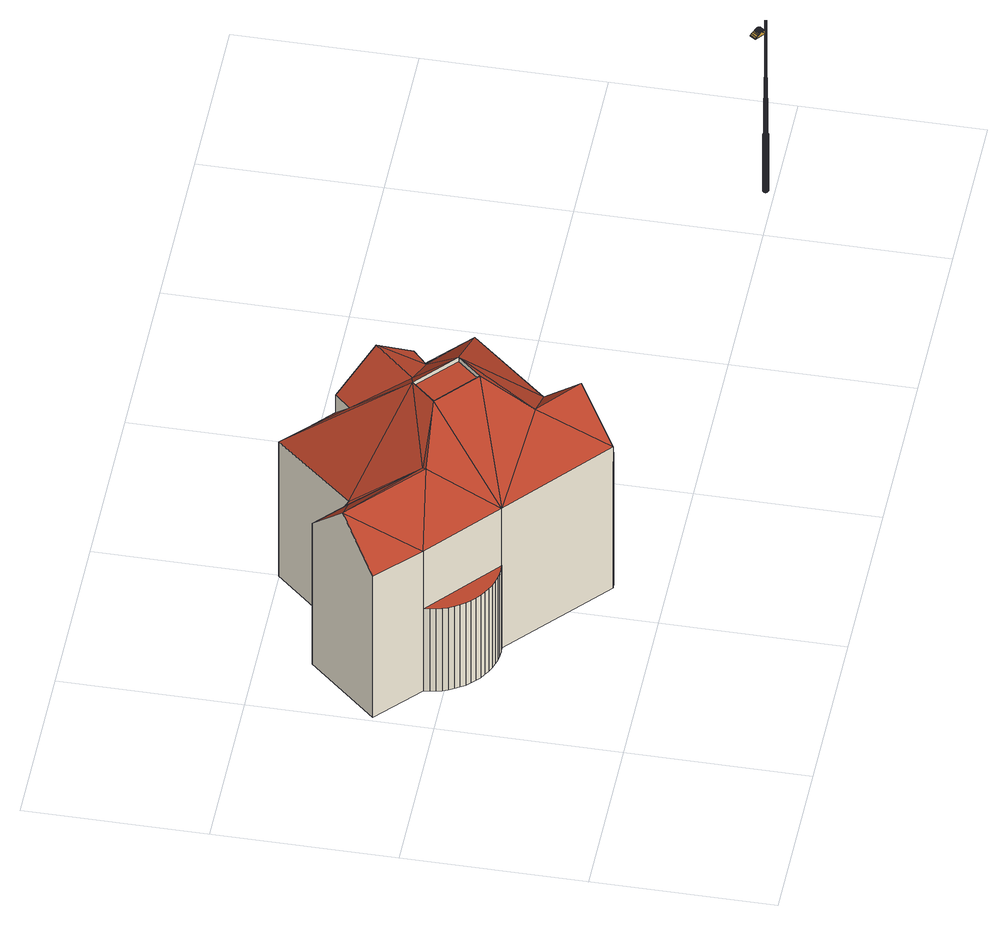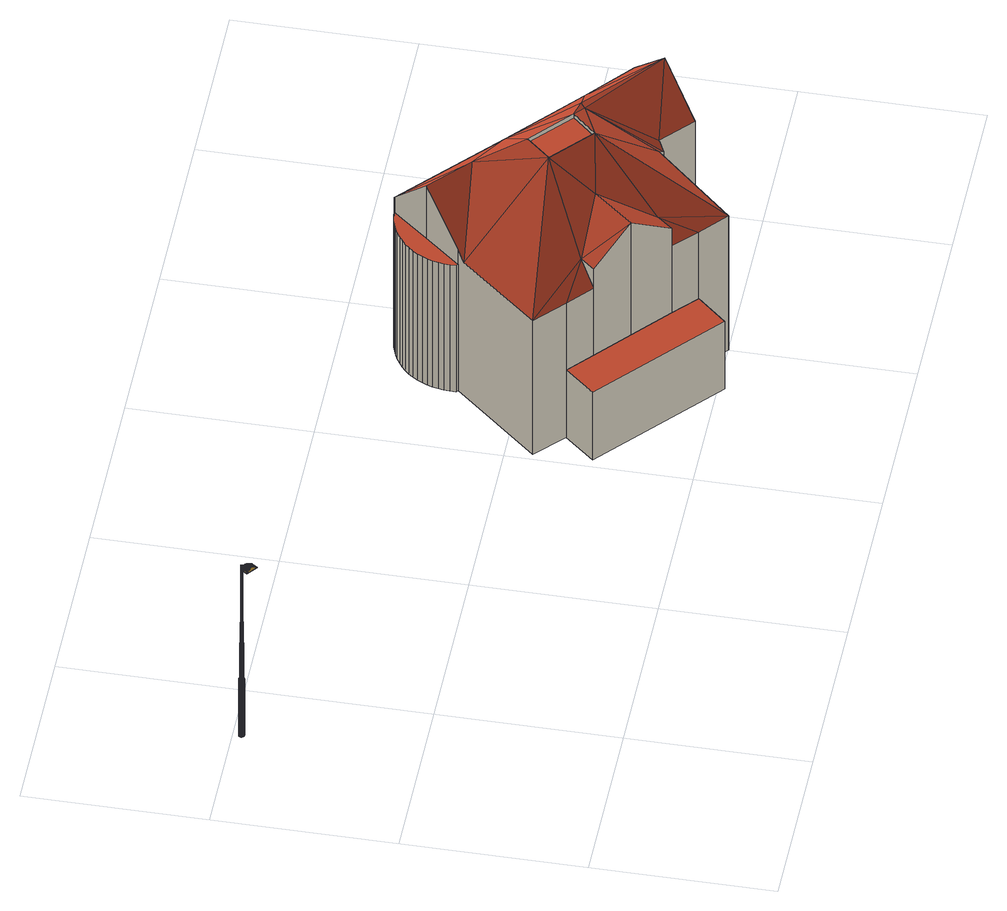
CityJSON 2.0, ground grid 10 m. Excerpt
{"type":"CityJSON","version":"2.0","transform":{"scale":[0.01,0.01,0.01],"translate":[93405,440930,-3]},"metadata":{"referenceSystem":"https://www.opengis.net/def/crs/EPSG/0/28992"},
"CityObjects":{
"building1":{"type":"Building","attributes":{"yearOfConstruction":1914,"statusOmschr":"Pand in gebruik","hoogste_bouwlaag":2,"aantalBouwlagen":4,"laagste_bouwlaag":1,"typeOmschr":"tussenpand"},"address":[{"CountryName":"Nederland","LocalityName":"Rotterdam","ThoroughfareNumber":"219","ThoroughfareName":"Straatweg","PostalCode":"3054AG"}],"children":["building1-1","building1-2"]},
"building1-1":{"type":"BuildingPart","parents":["building1"],"geometry":[{"type":"Solid","lod":"2","boundaries":[[[[0,1,2]],[[3,4,5]],[[6,7,8,9]],[[10,6,9,11]],[[12,10,11,13]],[[14,12,13,15]],[[16,14,15,17]],[[18,16,17,19]],[[20,18,19,21]],[[22,20,21,23]],[[24,22,23,25]],[[26,24,25,27]],[[28,26,27,29]],[[30,28,29,31]],[[32,30,31,33]],[[34,32,33,35]],[[36,34,35,37]],[[38,36,37,39]],[[40,38,39,41]],[[41,42,43,40]],[[42,44,45,43]],[[46,47,48,49]],[[47,50,51,48]],[[50,52,53,51]],[[52,54,55,53]],[[55,54,56,57,58]],[[59,60,61,62]],[[63,59,62,64]],[[65,63,64,66]],[[67,65,66,68]],[[69,67,68,70]],[[71,69,70,72]],[[73,71,72,74]],[[75,73,74,76]],[[77,75,76,78]],[[79,77,78,80]],[[81,79,80,82]],[[83,81,82,84]],[[85,83,84,86]],[[87,85,86,88]],[[89,87,88,90]],[[91,89,90,92]],[[93,91,92,94]],[[95,93,94,96]],[[97,98,99,100,101]],[[102,103,46,49,104]],[[105,106,107,1,0]],[[5,108,106,105,3]],[[100,108,5,101]],[[107,102,104,1]],[[60,109,57,56,61]],[[110,111,95,96,8,7]],[[111,109,60,95]],[[112,113,45,44,98,97]],[[114,110,7,115]],[[113,114,115,45]],[[116,117,118,119]],[[120,121,122,123]],[[117,122,121,118]],[[119,120,123,116]],[[124,117,116]],[[2,104,49]],[[97,101,4]],[[1,104,2]],[[2,49,117]],[[124,2,117]],[[4,124,116]],[[97,4,116]],[[101,5,4]],[[123,122,111]],[[122,125,111]],[[111,125,109]],[[125,58,109]],[[109,58,57]],[[126,123,111]],[[110,126,111]],[[114,126,110]],[[117,127,122]],[[122,127,125]],[[117,48,127]],[[117,49,48]],[[127,48,51]],[[53,55,58]],[[127,58,125]],[[127,53,58]],[[127,51,53]],[[112,116,126]],[[116,123,126]],[[97,116,112]],[[4,105,124]],[[3,105,4]],[[99,128,108,100]],[[128,129,106,108]],[[129,130,107,106]],[[130,103,102,107]],[[79,81,83,85,87,89,91,93,95,60,59,63,65,67,69,71,73,75,77]],[[112,126,114,113]],[[28,30,32,34,36,38,40,43,45,115,7,6,10,12,14,16,18,20,22,24,26]],[[105,0,2,124]],[[119,118,121,120]],[[19,17,15,13,11,9,8,96,94,92,90,88,86,84,82,80,78,76,74,72,70,68,66,64,62,61,56,54,52,50,47,46,103,130,129,128,99,98,44,42,41,39,37,35,33,31,29,27,25,23,21]]]],"semantics":{"surfaces":[{"type":"WallSurface"},{"type":"RoofSurface"},{"type":"ClosureSurface"},{"type":"GroundSurface"}],"values":[[0,0,0,0,0,0,0,0,0,0,0,0,0,0,0,0,0,0,0,0,0,0,0,0,0,0,0,0,0,0,0,0,0,0,0,0,0,0,0,0,0,0,0,0,0,0,0,0,0,0,0,0,0,0,0,0,0,0,0,0,1,1,1,1,1,1,1,1,1,1,1,1,1,1,1,1,1,1,1,1,1,1,1,1,1,1,1,1,1,1,1,2,2,2,2,1,1,1,1,1,3]]}}]},
"building1-2":{"type":"BuildingPart","parents":["building1"],"geometry":[{"type":"Solid","lod":"2","boundaries":[[[[131,100,99,132]],[[132,133,134,131]],[[133,103,102,134]],[[107,102,103,130]],[[106,107,130,129]],[[108,106,129,128]],[[100,108,128,99]],[[100,131,134,102,107,106,108]],[[99,128,129,130,103,133,132]]]],"semantics":{"surfaces":[{"type":"WallSurface"},{"type":"ClosureSurface"},{"type":"RoofSurface"},{"type":"GroundSurface"}],"values":[[0,0,0,1,1,1,1,2,3]]}}]},
"cityfurniture1":{"type":"CityFurniture","attributes":{"Lichtpunttype":"Straatverlichting","Brondatum":"12-06-2019","Buurt_nummer":"62","Masttype":"TRAMMAST LPH 10M","Lamptype":"CPO-TW 140W KL.728","Buurtnaam":"Hillegersberg Noord","Nummer":"13","Geplaatst_op":"02-12-2010","Wijknummer":"6","Nivo":"0","Datum_laatste_mutatie":"07-06-2019","Straatnaam":"Straatweg","Thema":"Lichtmasten","Beheerobject":"71935/OVL-013","Armatuurtype":"4767 ARM SGS 453 1X CPO-TW 140W K EB OC FG EVSA VLAK GLAS LS-6","Objecthoogte":"10","Klasse":"Verbindingsweg 2-zijdig","Wijknaam":"Hillegersberg-Schiebroek"},"geometry":[{"type":"MultiSurface","lod":"2","boundaries":[[[135,136,137,138]],[[139,140,141,142]],[[143,144,145,146]],[[147,148,136,135]],[[149,150,151,152]],[[152,151,144,143]],[[138,137,140,139]],[[146,145,148,147]],[[153,143,146,154]],[[155,135,138,156]],[[157,158,159,160]],[[161,162,163,164]],[[165,166,167,168]],[[154,146,147,169]],[[170,171,158,157]],[[164,163,172,173]],[[169,147,135,155]],[[174,175,162,161]],[[176,139,142,177]],[[178,149,152,179]],[[180,181,166,165]],[[156,138,139,176]],[[179,152,143,153]],[[168,167,150,149]],[[182,183,181,180]],[[184,185,171,170]],[[173,172,185,184]],[[177,142,175,174]],[[158,186,187,159]],[[142,141,188,175]],[[189,190,191,192]],[[193,194,190,189]],[[163,195,196,172]],[[197,198,194,193]],[[199,200,198,197]],[[201,202,200,199]],[[185,203,204,171]],[[172,196,203,185]],[[171,204,186,158]],[[205,206,183,182]],[[192,191,206,205]],[[162,207,195,163]],[[159,187,202,201]],[[175,188,207,162]],[[208,209,210,211]],[[212,213,214,215]],[[216,217,218,219]],[[220,221,222,223]],[[224,225,226,227]],[[227,226,228,229]],[[215,214,230,231]],[[232,233,213,212]],[[234,235,236,237]],[[219,218,238,239]],[[229,228,209,208]],[[240,241,233,232]],[[242,243,241,240]],[[223,222,243,242]],[[239,238,221,220]],[[244,245,217,216]],[[237,236,245,244]],[[209,246,247,210]],[[225,248,249,226]],[[250,251,252,253]],[[213,254,255,214]],[[256,257,258,259]],[[260,261,248,225]],[[222,262,263,243]],[[259,258,264,265]],[[266,267,268,269]],[[226,249,270,228]],[[228,270,246,209]],[[233,271,254,213]],[[253,252,235,234]],[[269,268,257,256]],[[221,272,262,222]],[[214,255,273,230]],[[274,275,251,250]],[[265,264,275,274]],[[243,263,276,241]],[[231,230,261,260]],[[241,276,271,233]],[[210,247,267,266]],[[277,278,279,280]],[[281,282,283,284]],[[285,286,287,288]],[[289,290,278,277]],[[288,287,282,281]],[[291,292,293,294]],[[280,279,286,285]],[[295,296,297,298]],[[298,297,292,291]],[[284,283,299,300]],[[294,293,290,289]],[[301,277,280,302]],[[227,295,298,224]],[[300,299,303,304]],[[305,281,284,306]],[[304,303,307,308]],[[309,310,311,312]],[[312,311,313,314]],[[315,316,317,318]],[[318,317,319,320]],[[320,319,321,322]],[[322,321,323,324]],[[324,323,325,326]],[[327,285,288,328]],[[314,313,296,295]],[[302,280,285,327]],[[329,294,289,330]],[[331,332,333,334]],[[308,307,332,331]],[[334,333,335,336]],[[336,335,337,338]],[[338,337,316,315]],[[326,325,339,340]],[[341,291,294,329]],[[330,289,277,301]],[[328,288,281,305]],[[340,339,310,309]],[[224,298,291,341]],[[342,324,326,343]],[[344,318,320,345]],[[346,300,304,347]],[[348,331,334,349]],[[302,232,212,301]],[[350,315,318,344]],[[345,320,322,351]],[[229,314,295,227]],[[347,304,308,352]],[[352,308,331,348]],[[353,336,338,354]],[[349,334,336,353]],[[211,309,312,208]],[[351,322,324,342]],[[306,284,300,346]],[[343,326,340,355]],[[301,212,215,330]],[[208,312,314,229]],[[355,340,309,211]],[[354,338,315,350]],[[330,215,231,329]],[[349,237,244,348]],[[345,265,274,344]],[[343,269,256,342]],[[353,234,237,349]],[[306,220,223,305]],[[352,216,219,347]],[[354,253,234,353]],[[327,240,232,302]],[[328,242,240,327]],[[355,266,269,343]],[[305,223,242,328]],[[346,239,220,306]],[[329,231,260,341]],[[348,244,216,352]],[[351,259,265,345]],[[344,274,250,350]],[[347,219,239,346]],[[341,260,225,224]],[[342,256,259,351]],[[211,210,266,355]],[[313,311,310,339,325,323,321,319,317,316,337,335,333,332,307,303,299,283,282,287,286,279,278,290,293,292,297,296]],[[251,356,357,252]],[[258,358,359,264]],[[257,360,358,258]],[[247,361,362,267]],[[236,363,364,245]],[[248,365,366,249]],[[218,367,368,238]],[[230,273,369,261]],[[268,370,360,257]],[[275,371,356,251]],[[261,369,365,248]],[[252,357,372,235]],[[246,373,361,247]],[[238,368,272,221]],[[264,359,371,275]],[[267,362,370,268]],[[217,374,367,218]],[[245,364,374,217]],[[235,372,363,236]],[[359,164,173,371]],[[358,161,164,359]],[[371,173,184,356]],[[249,366,375,270]],[[363,160,376,364]],[[357,170,157,372]],[[360,174,161,358]],[[368,377,378,272]],[[270,375,373,246]],[[262,379,380,263]],[[364,376,381,374]],[[255,382,178,273]],[[272,378,379,262]],[[356,184,170,357]],[[254,383,382,255]],[[271,384,383,254]],[[367,385,377,368]],[[372,157,160,363]],[[374,381,385,367]],[[263,380,386,276]],[[276,386,384,271]],[[370,177,174,360]],[[273,178,179,369]],[[365,153,154,366]],[[160,159,201,376]],[[381,199,197,385]],[[366,154,169,375]],[[382,168,149,178]],[[377,193,189,378]],[[361,156,176,362]],[[386,182,180,384]],[[379,192,205,380]],[[375,169,155,373]],[[385,197,193,377]],[[362,176,177,370]],[[369,179,153,365]],[[383,165,168,382]],[[384,180,165,383]],[[380,205,182,386]],[[373,155,156,361]],[[378,189,192,379]],[[376,201,199,381]],[[387,388,389,390]],[[391,392,393,394]],[[395,396,397]],[[390,389,398,399]],[[400,401,402]],[[403,404,405,406]],[[395,407,408,397]],[[409,410,411,412]],[[394,393,413,414]],[[406,405,392,391]],[[402,415,400]],[[416,417,410,409]],[[414,413,418,419]],[[420,421,422,423]],[[412,411,402,401]],[[424,425,426,427]],[[427,426,428,429]],[[429,428,421,420]],[[423,422,388,387]],[[419,418,417,416]],[[399,398,404,403]],[[430,431,432]],[[431,433,432]],[[431,434,433]],[[435,434,436,437,438,439,440,397,441,442,432,433],[443,444,431,430,445,446]],[[431,444,434]],[[434,435,433]],[[447,422,421,448]],[[449,388,422,447]],[[450,398,389,451]],[[452,404,398,450]],[[451,389,388,449]],[[453,405,404,452]],[[454,455,456,457]],[[458,459,441,397]],[[460,461,459,458]],[[462,463,464,465]],[[466,467,468,469]],[[463,466,469,464]],[[470,462,465,471]],[[350,250,253,354]],[[472,473,474]],[[475,476,477]],[[475,472,474,476]],[[478,479,480,481]],[[482,483,484,485]],[[478,481,486]],[[487,488,489,490]],[[491,482,485,492]],[[470,471,493]],[[464,494,495,496]],[[483,464,496,484]],[[497,498,499]],[[488,491,492,489]],[[500,501,502,503]],[[479,500,503,480]],[[497,499,504]],[[494,505,506,495]],[[501,493,502]],[[507,508,509]],[[510,509,511]],[[512,510,511,513]],[[514,515,516]],[[517,518,519,520]],[[518,521,522,519]],[[507,517,520,508]],[[523,524,525,526]],[[527,528,529,530]],[[531,532,533,534]],[[528,535,536,529]],[[537,538,539]],[[524,540,541,525]],[[542,543,544]],[[545,546,547,548]],[[521,531,534,522]],[[549,527,530,550]],[[546,523,526,547]],[[551,544,552]],[[532,545,548,533]],[[542,549,550,543]],[[537,553,554,538]],[[553,551,552,554]],[[534,555,556,557]],[[548,558,559,560]],[[519,561,562,563]],[[561,534,557,562]],[[564,514,516,565]],[[555,548,560,556]],[[558,564,565,559]],[[557,566,567]],[[568,516,569,463]],[[570,571,572,573]],[[560,574,566]],[[575,576,577]],[[516,578,569]],[[571,519,563,572]],[[579,577,580]],[[581,557,567,500]],[[575,570,573,576]],[[563,582,583]],[[563,581,500,582]],[[559,568,463,584]],[[560,559,584,574]],[[585,410,417,586]],[[587,411,410,585]],[[588,402,411,587]],[[408,415,402,588]],[[589,590,591,592]],[[443,397,439]],[[593,594,595]],[[432,442,441]],[[596,597,445,430]],[[597,596,590,589]],[[446,445,397]],[[430,432,441]],[[590,596,430,431]],[[436,434,444,443]],[[443,446,397]],[[439,438,437]],[[441,397,445,430]],[[443,437,436]],[[397,440,439]],[[593,595,443,446,589,592,598]],[[443,439,437]],[[599,600,461,460]],[[601,602,603,604]],[[605,425,606,607]],[[604,603,600,599]],[[607,606,602,601]],[[608,426,425,605]],[[448,421,428,609]],[[609,428,426,608]],[[610,611,612,613]],[[614,615,616]],[[617,618,619,620]],[[621,622,623,624]],[[625,626,627,628]],[[629,625,628,630]],[[631,632,633,634]],[[629,630,635]],[[618,635,619]],[[636,637,615]],[[622,610,613,623]],[[611,614,616,612]],[[638,621,624,639]],[[626,638,639,627]],[[640,631,634,641]],[[642,643,644,645]],[[646,640,641,647]],[[648,649,650]],[[651,652,653,527]],[[654,627,542,655]],[[642,645,649]],[[634,656,657]],[[613,646,647,535]],[[647,658,659,660]],[[658,634,657,659]],[[652,613,535,653]],[[661,651,527,662]],[[535,647,660,536]],[[627,661,662,542]],[[643,654,655,644]],[[663,664,665,666]],[[667,668,669]],[[670,671,638,672]],[[667,673,674,668]],[[675,676,677]],[[678,679,676]],[[680,663,666,614]],[[671,675,677,638]],[[678,681,682,679]],[[681,680,614,682]],[[670,672,683]],[[684,685,686]],[[687,686,688]],[[673,689,674]],[[441,459,690]],[[691,600,603,692]],[[400,693,441,415]],[[690,693,441]],[[694,695,602]],[[606,425,424]],[[696,461,600,691]],[[690,459,461,696]],[[602,606,694]],[[424,694,606]],[[692,603,602,695]],[[395,697,396]],[[698,588,587,699]],[[408,588,698]],[[698,407,408]],[[586,417,418,700]],[[700,418,413,701]],[[702,393,392,703]],[[703,392,405,453]],[[701,413,393,702]],[[704,487,490,705]],[[706,707,708]],[[709,710,711,712]],[[713,714,715]],[[706,716,717,707]],[[710,708,711]],[[716,704,705,717]],[[718,719,720,721]],[[550,722,723,724]],[[591,725,598,592]],[[659,715,523]],[[726,659,523,727]],[[728,550,724,729]],[[589,446,445,597]],[[722,730,723]],[[718,721,731]],[[728,729,732]],[[719,733,720]],[[734,735,730]],[[725,594,598]],[[734,726,727,735]],[[591,590,431,444,736,594,725]],[[593,598,594]],[[736,595,594]],[[595,736,443]],[[444,443,736]],[[737,608,605,738]],[[739,451,449,740]],[[741,609,608,737]],[[742,450,451,739]],[[743,452,450,742]],[[744,599,460,745]],[[746,604,599,744]],[[747,703,453,697]],[[748,702,703,747]],[[749,585,586,750]],[[751,700,701,752]],[[699,587,585,749]],[[745,460,458,396]],[[753,447,448,754]],[[740,449,447,753]],[[752,701,702,748]],[[738,605,607,755]],[[458,397,396]],[[755,607,601,756]],[[756,601,604,746]],[[697,453,452,743]],[[754,448,609,741]],[[750,586,700,751]],[[693,690,406]],[[406,391,394,414,419,416,409,412,401,693]],[[757,758,759,760]],[[760,759,455,454]],[[761,762,758,757]],[[457,763,764,761,757,760,454]],[[765,766,767]],[[768,769,770,771]],[[764,772,762,761]],[[763,773,772,764]],[[773,456,455,759,758,762,772]],[[774,775,776,777]],[[769,778,779,770]],[[457,456,773,763]],[[780,781,782,671]],[[783,765,767,784]],[[684,768,771,685]],[[781,774,777,782]],[[775,785,681,776]],[[778,780,671,779]],[[785,783,784,681]],[[695,424,427,429,420,423,387,390,399,403,406,690,696,691,692]],[[695,694,424]],[[395,407,698]],[[698,699,749,750,751,752,748,747,697,395]],[[693,401,400]],[[755,756,746,744,745,396,697,743,742,739,740,753,754,741,737,738]]]}]}
},
"vertices":[
[1274,1755,1160],[1274,1755,1037],[1197,1669,1154],[1666,1415,1170],[1588,1333,1162],[1666,1415,1038],[1257,285,982],[1225,282,982],[1225,282,87],[1257,285,87],[1288,291,982],[1288,291,87],[1319,300,982],[1319,300,87],[1349,311,982],[1349,311,87],[1378,325,982],[1378,325,87],[1405,342,982],[1405,342,87],[1431,360,982],[1431,360,87],[1455,382,982],[1455,382,87],[1477,404,982],[1477,404,87],[1497,429,982],[1497,429,87],[1515,456,982],[1515,456,87],[1530,484,982],[1530,484,87],[1543,513,982],[1543,513,87],[1554,543,982],[1554,543,87],[1561,574,982],[1561,574,87],[1566,606,982],[1566,606,87],[1568,638,982],[1568,638,87],[1567,670,87],[1567,670,982],[1557,679,87],[1557,679,982],[999,2003,87],[600,1561,87],[600,1561,1056],[999,2003,1038],[575,1583,87],[575,1583,1033],[548,1554,87],[548,1554,1084],[373,1711,87],[373,1711,1084],[29,1329,87],[29,1329,1088],[201,1520,1347],[279,1075,670],[275,1107,670],[275,1107,87],[279,1075,87],[285,1043,670],[285,1043,87],[294,1012,670],[294,1012,87],[306,982,670],[306,982,87],[321,953,670],[321,953,87],[338,926,670],[338,926,87],[357,900,670],[357,900,87],[378,876,670],[378,876,87],[402,854,670],[402,854,87],[427,834,670],[427,834,87],[454,816,670],[454,816,87],[483,801,670],[483,801,87],[512,788,670],[512,788,87],[543,778,670],[543,778,87],[574,771,670],[574,771,87],[607,766,670],[607,766,87],[639,765,670],[639,765,87],[671,766,670],[671,766,87],[1966,1147,1037],[1966,1147,87],[1804,1294,87],[1804,1294,564],[1804,1294,1035],[1144,1873,564],[1144,1873,87],[1144,1873,1034],[1478,1578,1358],[1478,1578,564],[1274,1755,564],[1666,1415,564],[275,1107,1075],[1225,282,1087],[671,766,1077],[1590,716,1033],[1557,679,1085],[1390,480,1352],[1390,480,982],[1264,1104,1545],[1037,1304,1545],[1037,1304,1519],[1264,1104,1519],[1146,971,1519],[916,1172,1519],[916,1172,1545],[1146,971,1545],[1279,1352,1344],[615,1154,1344],[1159,680,1346],[633,1176,1330],[1666,1415,87],[1478,1578,87],[1274,1755,87],
[1947,1462,564],[1947,1462,87],[1292,2037,87],[1292,2037,564],
[4324,53,146],[4324,53,86],[4324,50,86],[4324,50,146],[4324,47,146],[4324,47,86],[4325,44,86],[4325,44,146],[4330,61,146],[4330,61,86],[4327,59,86],[4327,59,146],[4325,56,146],[4325,56,86],[4335,64,146],[4335,64,86],[4332,63,86],[4332,63,146],[4330,61,486],[4327,59,486],[4324,53,486],[4324,50,486],[4344,36,486],[4344,36,146],[4347,38,146],[4347,38,486],[4329,39,486],[4329,39,146],[4331,37,146],[4331,37,486],[4342,63,146],[4342,63,86],[4339,64,86],[4339,64,146],[4325,56,486],[4341,35,486],[4341,35,146],[4335,36,146],[4335,36,486],[4326,41,486],[4326,41,146],[4324,47,486],[4325,44,486],[4335,64,486],[4332,63,486],[4345,62,146],[4345,62,86],[4348,60,146],[4348,60,86],[4338,35,486],[4338,35,146],[4344,36,86],[4347,38,86],[4326,41,86],[4352,52,146],[4352,52,86],[4351,55,86],[4351,55,146],[4353,49,146],[4353,49,86],[4331,37,86],[4335,36,86],[4352,46,146],[4352,46,86],[4351,43,146],[4351,43,86],[4349,40,146],[4349,40,86],[4338,35,86],[4341,35,86],[4350,58,146],[4350,58,86],[4329,39,86],[4331,52,886],[4331,52,746],[4330,50,746],[4330,50,886],[4340,57,746],[4341,60,736],[4338,60,736],[4338,57,746],[4345,46,746],[4347,45,736],[4348,47,736],[4345,48,746],[4345,51,746],[4349,52,736],[4348,54,736],[4345,53,746],[4333,56,886],[4333,56,746],[4332,55,746],[4332,55,886],[4331,53,746],[4331,53,886],[4336,60,736],[4336,57,746],[4341,56,746],[4343,59,736],[4341,43,746],[4342,40,736],[4344,41,736],[4342,44,746],[4349,49,736],[4345,49,746],[4343,55,746],[4345,58,736],[4344,54,746],[4347,56,736],[4344,45,746],[4346,43,736],[4327,52,736],[4327,50,736],[4332,58,736],[4330,57,736],[4338,42,746],[4338,39,736],[4340,39,736],[4339,42,746],[4341,60,496],[4338,60,496],[4332,45,746],[4329,43,736],[4331,41,736],[4333,44,746],[4335,57,746],[4334,60,736],[4348,54,496],[4347,56,496],[4333,40,736],[4334,43,746],[4330,48,746],[4327,48,736],[4328,45,736],[4331,47,746],[4328,55,736],[4343,59,496],[4349,52,496],[4336,60,496],[4336,42,746],[4335,39,736],[4345,58,496],[4339,55,891],[4339,55,1291],[4341,55,1291],[4341,55,891],[4343,52,891],[4343,52,1291],[4343,51,1291],[4343,51,891],[4342,54,891],[4342,54,1291],[4343,53,1291],[4343,53,891],[4338,55,891],[4338,55,1291],[4335,55,891],[4335,55,1291],[4337,55,1291],[4337,55,891],[4333,53,891],[4333,53,1291],[4334,54,1291],[4334,54,891],[4344,50,1291],[4344,50,891],[4340,57,886],[4341,56,886],[4343,48,1291],[4343,48,891],[4345,53,886],[4345,51,886],[4343,47,1291],[4343,47,891],[4332,50,891],[4332,50,1291],[4332,51,1291],[4332,51,891],[4333,52,1291],[4333,52,891],[4338,44,891],[4338,44,1291],[4336,44,1291],[4336,44,891],[4335,45,1291],[4335,45,891],[4334,45,1291],[4334,45,891],[4333,46,1291],[4333,46,891],[4333,47,1291],[4333,47,891],[4343,55,886],[4344,54,886],[4336,57,886],[4338,57,886],[4342,46,891],[4342,46,1291],[4341,45,1291],[4341,45,891],[4340,44,1291],[4340,44,891],[4339,44,1291],[4339,44,891],[4332,49,1291],[4332,49,891],[4335,57,886],[4332,45,886],[4331,47,886],[4336,42,886],[4334,43,886],[4345,49,886],[4345,48,886],[4344,45,886],[4342,44,886],[4338,42,886],[4333,44,886],[4345,46,886],[4341,43,886],[4339,42,886],[4330,48,886],[4338,39,496],[4340,39,496],[4331,41,496],[4333,40,496],[4329,43,496],[4327,50,496],[4327,48,496],[4344,41,496],[4346,43,496],[4332,58,496],[4330,57,496],[4348,47,496],[4349,49,496],[4334,60,496],[4328,45,496],[4335,39,496],[4342,40,496],[4327,52,496],[4347,45,496],[4328,55,496],[4349,40,486],[4353,49,486],[4352,52,486],[4351,55,486],[4350,58,486],[4351,43,486],[4339,64,486],[4342,63,486],[4345,62,486],[4352,46,486],[4348,60,486],[4298,53,1257],[4299,53,1258],[4297,55,1258],[4296,54,1258],[4286,62,1258],[4286,64,1258],[4283,66,1257],[4283,65,1256],[4333,77,1232],[4332,77,1233],[4333,76,1232],[4294,57,1259],[4294,56,1258],[4255,86,1232],[4256,85,1234],[4255,87,1234],[4291,58,1258],[4292,59,1259],[4289,61,1259],[4289,60,1258],[4280,118,1232],[4277,119,1232],[4270,74,1247],[4269,76,1247],[4261,82,1240],[4263,80,1241],[4279,69,1255],[4279,67,1254],[4254,88,1232],[4273,72,1250],[4272,74,1250],[4276,71,1252],[4276,70,1252],[4301,50,1255],[4302,51,1256],[4301,52,1257],[4300,51,1256],[4304,48,1251],[4305,48,1251],[4304,49,1253],[4303,49,1253],[4303,50,1254],[4302,49,1254],[4303,57,1232],[4290,61,1232],[4307,44,1232],[4253,86,1232],[4252,89,1232],[4252,87,1232],[4276,120,1232],[4278,120,1232],[4279,120,1232],[4333,78,1232],[4334,77,1232],[4309,45,1232],[4308,44,1232],[4280,116,1232],[4257,87,1232],[4320,79,1232],[4312,90,1232],[4324,82,1257],[4326,81,1256],[4322,84,1258],[4318,87,1259],[4320,85,1258],[4315,89,1259],[4312,91,1259],[4313,86,1243],[4294,62,1243],[4294,63,1244],[4312,86,1244],[4333,76,1233],[4309,45,1233],[4332,76,1241],[4308,46,1241],[4297,71,1259],[4294,74,1258],[4293,73,1258],[4296,71,1259],[4291,76,1257],[4287,79,1255],[4287,78,1255],[4290,76,1257],[4300,69,1259],[4299,69,1259],[4313,61,1253],[4312,61,1254],[4313,60,1253],[4314,60,1251],[4314,59,1251],[4315,59,1250],[4310,61,1256],[4309,62,1257],[4308,62,1257],[4310,60,1256],[4299,68,1259],[4296,70,1259],[4295,70,1259],[4298,67,1259],[4311,60,1254],[4306,62,1258],[4304,64,1259],[4303,63,1259],[4305,62,1258],[4301,66,1259],[4301,65,1259],[4302,67,1259],[4290,75,1257],[4289,74,1257],[4292,72,1258],[4313,59,1251],[4312,59,1253],[4313,58,1251],[4307,64,1258],[4305,65,1259],[4304,65,1259],[4306,63,1258],[4314,58,1250],[4286,78,1255],[4286,77,1255],[4314,64,1254],[4314,63,1254],[4315,63,1253],[4316,63,1251],[4316,62,1251],[4317,62,1250],[4317,61,1250],[4293,79,1257],[4289,81,1255],[4292,78,1257],[4313,65,1256],[4312,66,1257],[4311,65,1257],[4313,64,1256],[4310,67,1258],[4309,67,1258],[4297,78,1258],[4294,80,1257],[4293,80,1257],[4296,77,1258],[4310,72,1259],[4307,74,1259],[4307,73,1259],[4309,71,1259],[4308,69,1259],[4305,71,1259],[4305,70,1259],[4307,68,1259],[4305,76,1259],[4304,75,1259],[4318,65,1251],[4318,64,1251],[4319,64,1250],[4290,83,1255],[4290,82,1255],[4314,69,1257],[4313,68,1257],[4315,67,1256],[4303,73,1259],[4300,75,1259],[4299,75,1259],[4302,72,1259],[4312,70,1258],[4311,69,1258],[4316,67,1254],[4316,66,1254],[4317,66,1253],[4317,65,1253],[4304,70,1259],[4304,69,1259],[4306,67,1259],[4299,74,1259],[4298,73,1259],[4301,71,1259],[4309,66,1258],[4308,66,1258],[4310,64,1257],[4296,76,1258],[4295,76,1258],[4303,68,1259],[4305,66,1259],[4295,75,1258],[4291,77,1257],[4313,63,1254],[4312,64,1256],[4312,63,1256],[4313,62,1254],[4300,70,1259],[4314,62,1253],[4314,61,1253],[4315,61,1251],[4288,80,1255],[4316,61,1250],[4316,60,1250],[4308,65,1258],[4309,63,1257],[4311,62,1256],[4297,72,1259],[4293,107,1247],[4296,104,1250],[4285,113,1240],[4279,118,1234],[4312,91,1248],[4289,62,1248],[4271,76,1246],[4294,105,1246],[4286,111,1239],[4263,82,1238],[4283,113,1236],[4303,57,1248],[4320,79,1248],[4290,108,1242],[4331,77,1243],[4308,46,1243],[4330,78,1248],[4307,47,1248],[4307,47,1246],[4331,77,1246],[4329,79,1251],[4306,48,1250],[4330,78,1250],[4328,79,1253],[4327,80,1254],[4307,78,1259],[4304,80,1259],[4303,80,1259],[4306,77,1259],[4301,83,1258],[4297,85,1257],[4300,82,1258],[4321,67,1250],[4320,68,1251],[4320,67,1251],[4321,66,1250],[4312,74,1259],[4309,76,1259],[4309,75,1259],[4311,74,1259],[4317,70,1256],[4316,71,1257],[4315,70,1257],[4317,69,1256],[4318,69,1254],[4318,68,1254],[4297,84,1257],[4293,87,1255],[4293,86,1255],[4296,83,1257],[4319,68,1253],[4294,88,1255],[4294,87,1255],[4314,73,1258],[4313,72,1258],[4300,81,1258],[4299,81,1258],[4318,67,1253],[4317,68,1254],[4317,67,1254],[4318,66,1253],[4303,79,1259],[4302,78,1259],[4320,66,1250],[4319,66,1251],[4320,65,1250],[4311,73,1259],[4308,75,1259],[4308,74,1259],[4316,69,1256],[4316,68,1256],[4292,85,1255],[4295,82,1257],[4299,80,1258],[4298,79,1258],[4301,77,1259],[4313,71,1258],[4312,71,1258],[4298,87,1257],[4295,89,1255],[4295,88,1255],[4298,86,1257],[4321,69,1251],[4321,68,1251],[4322,68,1250],[4317,72,1257],[4315,74,1258],[4316,72,1257],[4320,70,1253],[4320,69,1253],[4313,75,1259],[4310,77,1259],[4312,75,1259],[4308,79,1259],[4307,79,1259],[4302,84,1258],[4305,82,1259],[4304,81,1259],[4318,71,1256],[4321,71,1253],[4321,70,1253],[4322,70,1251],[4323,70,1250],[4322,69,1250],[4319,70,1254],[4307,45,1233],[4307,46,1244],[4306,46,1246],[4307,45,1232],[4305,47,1250],[4306,47,1248],[4307,46,1241],[4313,92,1258],[4281,117,1234],[4288,112,1241],[4299,101,1252],[4303,99,1255],[4306,96,1257],[4309,94,1258],[4308,61,1257],[4307,60,1257],[4310,59,1254],[4310,58,1254],[4311,58,1253],[4313,57,1250],[4312,58,1251],[4312,57,1251],[4313,56,1250],[4291,84,1255],[4291,83,1255],[4294,81,1257],[4309,60,1256],[4309,59,1256],[4317,64,1251],[4316,65,1253],[4316,64,1253],[4317,63,1251],[4309,70,1259],[4308,70,1259],[4310,68,1258],[4267,79,1242],[4301,76,1259],[4300,76,1259],[4313,67,1257],[4312,67,1257],[4306,72,1259],[4318,63,1250],[4314,66,1256],[4315,65,1254],[4304,74,1259],[4303,74,1259],[4260,84,1235],[4328,80,1253],[4329,80,1251],[4321,86,1258],[4323,84,1257],[4327,81,1254],[4318,88,1258],[4316,90,1258],[4331,78,1244],[4332,78,1241],[4331,78,1246],[4310,94,1258],[4307,96,1256],[4295,106,1247],[4298,104,1250],[4301,101,1252],[4304,99,1254],[4325,83,1256],[4326,82,1255],[4330,79,1250],[4330,79,1248],[4315,84,1243],[4297,60,1243],[4296,61,1242],[4314,85,1242],[4315,84,1245],[4297,60,1245],[4313,86,1246],[4314,85,1246],[4299,88,1257],[4296,90,1255],[4299,87,1257],[4320,72,1254],[4319,73,1256],[4319,72,1256],[4320,71,1254],[4296,61,1246],[4294,62,1246],[4311,79,1259],[4309,81,1259],[4308,80,1259],[4311,78,1259],[4318,74,1257],[4317,73,1257],[4316,75,1258],[4314,77,1259],[4313,76,1259],[4303,85,1258],[4302,85,1258],[4306,83,1259]
]}
